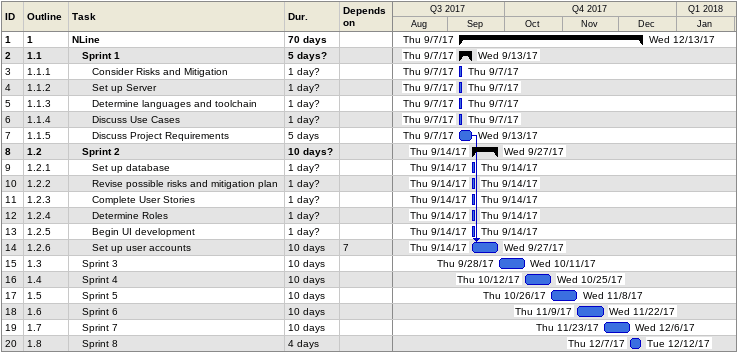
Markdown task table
| ID | WBS | Task | Duration | Start | Finish | Predecessors |
|---|---|---|---|---|---|---|
| 1 | 1 | **NLine** | 70d | 2017-09-07 | 2017-12-13 |  |
| 2 | 1.1 | **Sprint 1** | 5d? | 2017-09-07 | 2017-09-13 |  |
| 3 | 1.1.1 | Consider Risks and Mitigation | 1d? | 2017-09-07 | 2017-09-07 |  |
| 4 | 1.1.2 | Set up Server | 1d? | 2017-09-07 | 2017-09-07 |  |
| 5 | 1.1.3 | Determine languages and toolchain | 1d? | 2017-09-07 | 2017-09-07 |  |
| 6 | 1.1.4 | Discuss Use Cases | 1d? | 2017-09-07 | 2017-09-07 |  |
| 7 | 1.1.5 | Discuss Project Requirements | 5d | 2017-09-07 | 2017-09-13 |  |
| 8 | 1.2 | **Sprint 2** | 10d? | 2017-09-14 | 2017-09-27 |  |
| 9 | 1.2.1 | Set up database | 1d? | 2017-09-14 | 2017-09-14 |  |
| 10 | 1.2.2 | Revise possible risks and mitigation plan | 1d? | 2017-09-14 | 2017-09-14 |  |
| 11 | 1.2.3 | Complete User Stories | 1d? | 2017-09-14 | 2017-09-14 |  |
| 12 | 1.2.4 | Determine Roles | 1d? | 2017-09-14 | 2017-09-14 |  |
| 13 | 1.2.5 | Begin UI development | 1d? | 2017-09-14 | 2017-09-14 |  |
| 14 | 1.2.6 | Set up user accounts | 10d | 2017-09-14 | 2017-09-27 | 7 |
| 15 | 1.3 | Sprint 3 | 10d | 2017-09-28 | 2017-10-11 |  |
| 16 | 1.4 | Sprint 4 | 10d | 2017-10-12 | 2017-10-25 |  |
| 17 | 1.5 | Sprint 5 | 10d | 2017-10-26 | 2017-11-08 |  |
| 18 | 1.6 | Sprint 6 | 10d | 2017-11-09 | 2017-11-22 |  |
| 19 | 1.7 | Sprint 7 | 10d | 2017-11-23 | 2017-12-06 |  |
| 20 | 1.8 | Sprint 8 | 4d | 2017-12-07 | 2017-12-12 |  |
